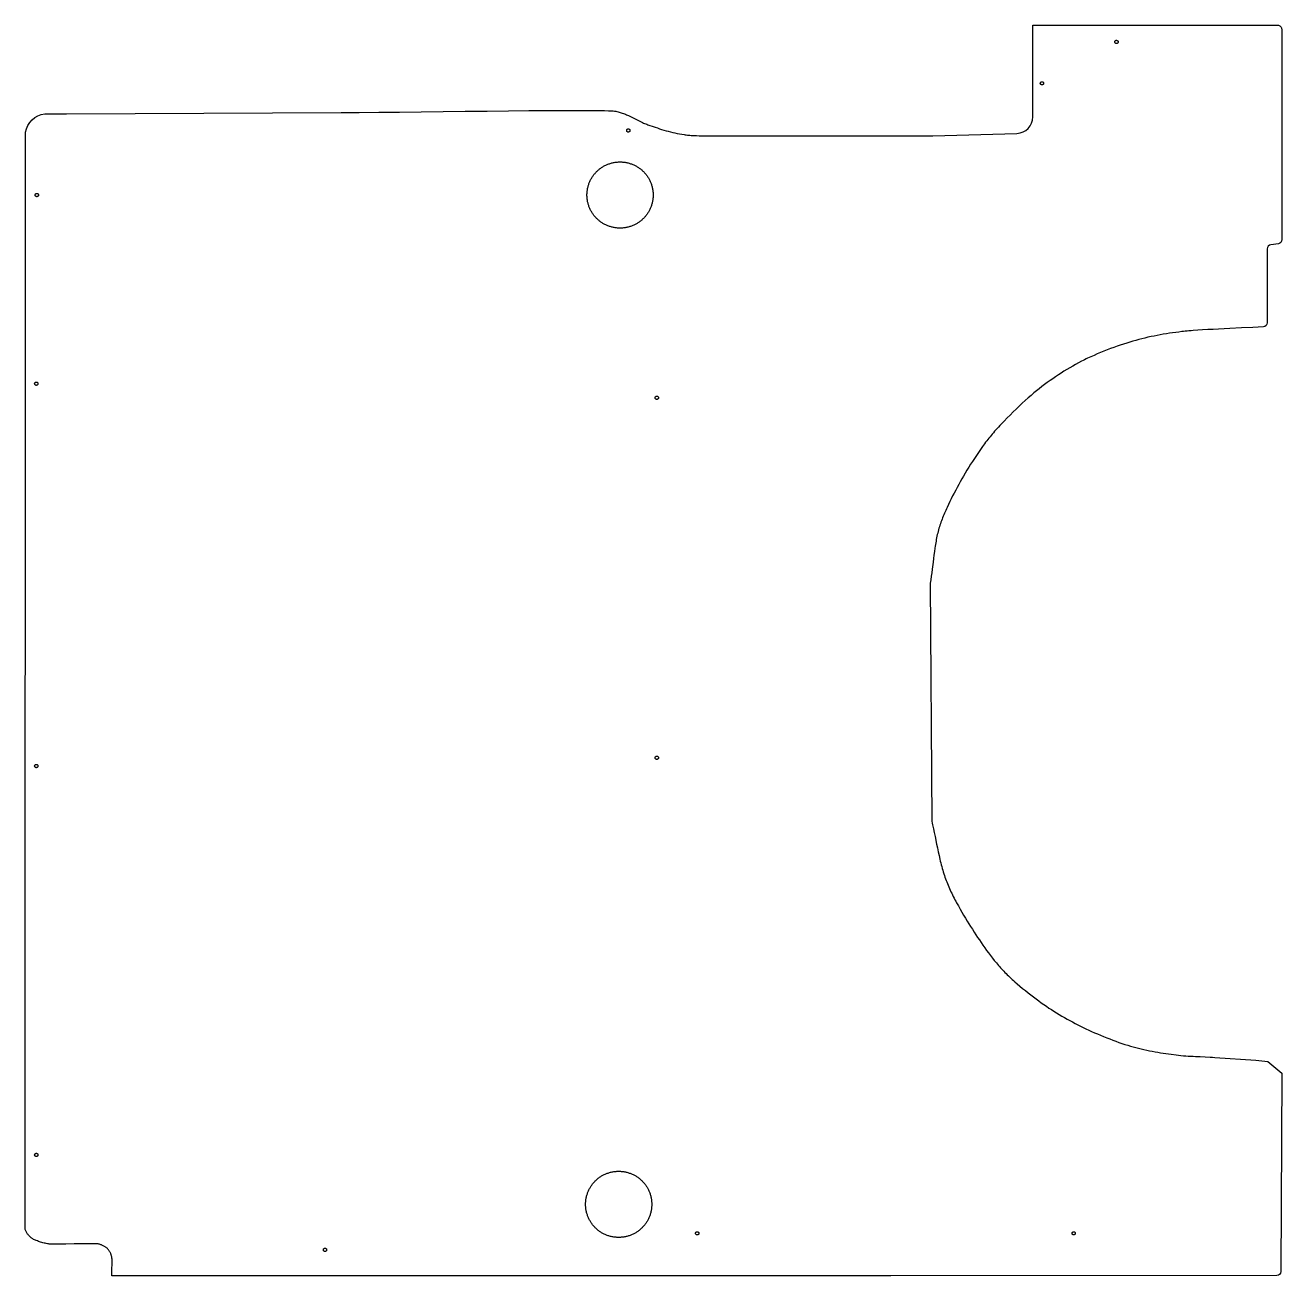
# Model space of a CAD drawing. Extents: x 436 to 6820, y 295 to 5562.
# Drawn here: x 679 to 2198, y 1960 to 3471 of the extents above; entities that cross this region are included whole.
import ezdxf

# ---------------------------------------------------------------- set-up
doc = ezdxf.new("R2010")
doc.units = 0
doc.layers.add('Default_Layer', color=1, linetype='CONTINUOUS')

msp = doc.modelspace()

# ---------------------------------------------------------------- linework, layer by layer
at = {"layer": 'Default_Layer'}
msp.add_lwpolyline([(679.5, 3305.8), (679.5, 3341.5, -0.342013), (702.7, 3364), (703.8, 3363.9), (705, 3363.9), (707.8, 3363.8), (711, 3363.8), (714.5, 3363.8), (721.8, 3363.9), (725.4, 3363.9), (728.8, 3363.9), (1060.9, 3365.4), (1071.5, 3365.5), (1082.7, 3365.6), (1106.4, 3365.8), (1131.4, 3366), (1157.5, 3366.3), (1210.9, 3366.9), (1237.4, 3367.2), (1263.1, 3367.5), (1287.8, 3367.7), (1310.9, 3367.9), (1321.7, 3367.9), (1332, 3368), (1341.7, 3368), (1350.7, 3368), (1359, 3368), (1366.6, 3367.9), (1373.3, 3367.8), (1379.2, 3367.7), (1384.1, 3367.6), (1386.3, 3367.5), (1388.1, 3367.4), (1389.7, 3367.3), (1391.1, 3367.2), (1392.2, 3367.1), (1393, 3367), (1394.3, 3366.7), (1395.6, 3366.4), (1396.9, 3366), (1398.2, 3365.6), (1399.4, 3365.2), (1400.7, 3364.8), (1402, 3364.3), (1403.2, 3363.8), (1404.5, 3363.3), (1405.7, 3362.8), (1406.9, 3362.2), (1408.2, 3361.7), (1410.6, 3360.5), (1413, 3359.3), (1417.9, 3356.9), (1420.3, 3355.6), (1422.8, 3354.4), (1425.2, 3353.3), (1426.5, 3352.7), (1427.7, 3352.2), (1429, 3351.7), (1430.2, 3351.2), (1431.5, 3350.7), (1432.7, 3350.2), (1437.9, 3348.5), (1440.5, 3347.6), (1443.1, 3346.8), (1445.7, 3345.9), (1448.3, 3345.1), (1451, 3344.3), (1453.7, 3343.5), (1456.3, 3342.8), (1459, 3342.1), (1461.7, 3341.4), (1464.4, 3340.7), (1467.1, 3340.2), (1469.8, 3339.6), (1472.6, 3339.1), (1475.3, 3338.7), (1476.7, 3338.5), (1478.1, 3338.3), (1479.5, 3338.2), (1481, 3338), (1482.5, 3337.9), (1484, 3337.8), (1487.1, 3337.6), (1490.3, 3337.5), (1493.6, 3337.4), (1496.9, 3337.4), (1500.3, 3337.3), (1503.7, 3337.3), (1507.1, 3337.3), (1514, 3337.4), (1520.8, 3337.4), (1524.2, 3337.4), (1527.5, 3337.4), (1532.2, 3337.3), (1539.7, 3337.3), (1562, 3337.3), (1591.9, 3337.3), (1627.3, 3337.3), (1704.8, 3337.3), (1776.2, 3337.4), (1877.6, 3340.2, 0.405971), (1897, 3360.2), (1897, 3471), (2192.8, 3471, -0.414214), (2197.8, 3466), (2197.8, 3388.2), (2197.8, 3388.2), (2197.8, 3388.2), (2197.9, 3388.2), (2197.9, 3388.2), (2197.9, 3388.2), (2198, 3388.2), (2198, 3211.8, -0.373614), (2193.7, 3206.8), (2184.6, 3205.6, 0.373614), (2180.3, 3200.6), (2180.3, 3111.4, -0.397269), (2175.6, 3106.4), (2169.3, 3106), (2162.7, 3105.7), (2149.1, 3105.1), (2135.2, 3104.4), (2121.5, 3103.8), (2114.8, 3103.4), (2108.3, 3103.1), (2102.1, 3102.7), (2096.3, 3102.4), (2090.7, 3102), (2088.2, 3101.8), (2085.7, 3101.6), (2083.3, 3101.3), (2081.1, 3101.1), (2079, 3100.9), (2077.1, 3100.7), (2073.3, 3100.2), (2069.6, 3099.7), (2065.8, 3099.1), (2062.1, 3098.6), (2058.4, 3098), (2054.6, 3097.4), (2050.9, 3096.7), (2047.2, 3096), (2043.5, 3095.3), (2039.8, 3094.6), (2036.1, 3093.8), (2032.4, 3092.9), (2028.8, 3092), (2025.1, 3091.1), (2021.5, 3090.1), (2017.8, 3089.1), (2014.2, 3088), (2010.4, 3086.8), (2006.6, 3085.6), (2002.7, 3084.3), (1998.8, 3083), (1994.8, 3081.6), (1990.8, 3080.1), (1986.8, 3078.6), (1982.8, 3077), (1978.8, 3075.4), (1974.8, 3073.7), (1970.9, 3072), (1967, 3070.2), (1965.1, 3069.4), (1963.2, 3068.5), (1961.3, 3067.6), (1959.5, 3066.6), (1957.6, 3065.7), (1955.8, 3064.8), (1952.2, 3062.9), (1948.6, 3061), (1945.1, 3059), (1941.6, 3056.9), (1938.1, 3054.8), (1934.6, 3052.7), (1931.2, 3050.5), (1927.8, 3048.3), (1924.4, 3046.1), (1921, 3043.8), (1917.7, 3041.4), (1914.4, 3039), (1911.1, 3036.6), (1907.9, 3034.2), (1904.7, 3031.7), (1901.5, 3029.1), (1899.9, 3027.8), (1898.2, 3026.5), (1896.6, 3025.1), (1894.9, 3023.6), (1891.4, 3020.6), (1887.8, 3017.4), (1884.2, 3014.1), (1880.5, 3010.7), (1876.8, 3007.1), (1873.1, 3003.6), (1869.4, 2999.9), (1865.8, 2996.3), (1862.2, 2992.6), (1858.8, 2989), (1857.1, 2987.2), (1855.5, 2985.4), (1853.9, 2983.7), (1852.3, 2981.9), (1850.8, 2980.2), (1849.3, 2978.5), (1847.9, 2976.9), (1846.5, 2975.2), (1845.2, 2973.6), (1843.9, 2971.9), (1842.6, 2970.3), (1841.3, 2968.6), (1839.9, 2966.9), (1838.7, 2965.2), (1837.4, 2963.5), (1836.1, 2961.7), (1833.6, 2958.2), (1831.1, 2954.7), (1828.7, 2951.1), (1826.3, 2947.5), (1824, 2943.9), (1821.7, 2940.3), (1819.5, 2936.7), (1817.3, 2933.1), (1815.2, 2929.6), (1813.1, 2926.1), (1811.2, 2922.6), (1809.2, 2919.2), (1807.4, 2915.8), (1805.5, 2912.4), (1803.7, 2909), (1801.8, 2905.6), (1800, 2902.2), (1798.3, 2898.7), (1796.5, 2895.2), (1794.9, 2891.7), (1793.2, 2888.2), (1792.4, 2886.5), (1791.6, 2884.7), (1790.9, 2882.9), (1790.1, 2881.1), (1789.4, 2879.3), (1788.7, 2877.5), (1787.9, 2875.7), (1787.3, 2873.9), (1786.6, 2872.1), (1785.9, 2870.3), (1785.3, 2868.5), (1784.7, 2866.6), (1784.1, 2864.8), (1783.5, 2863), (1783, 2861.1), (1782.5, 2859.2), (1782, 2857.3), (1781.5, 2855.3), (1781.1, 2853.4), (1780.6, 2851.4), (1780.2, 2849.4), (1779.9, 2847.4), (1779.5, 2845.3), (1779.1, 2843.3), (1778.8, 2841.2), (1778.5, 2839.1), (1777.9, 2834.9), (1777.3, 2830.7), (1776.8, 2826.4), (1776.3, 2822.1), (1775.2, 2813.5), (1774.7, 2809.2), (1774.1, 2805), (1773.6, 2800.7), (1773.2, 2798.6), (1772.9, 2796.6), (1774.7, 2509), (1775.2, 2506.7), (1775.7, 2504.5), (1776.8, 2499.9), (1777.8, 2495.3), (1778.7, 2490.7), (1780.6, 2481.4), (1781.6, 2476.8), (1782.6, 2472.2), (1783.6, 2467.6), (1784.6, 2463), (1785.1, 2460.8), (1785.7, 2458.6), (1786.2, 2456.3), (1786.8, 2454.2), (1787.4, 2452), (1788, 2449.8), (1788.7, 2447.7), (1789.3, 2445.6), (1790, 2443.5), (1790.7, 2441.5), (1791.4, 2439.5), (1792.1, 2437.5), (1792.9, 2435.6), (1793.7, 2433.6), (1794.5, 2431.6), (1795.3, 2429.7), (1796.2, 2427.7), (1797.1, 2425.8), (1798, 2423.8), (1798.9, 2421.9), (1799.9, 2420), (1800.8, 2418), (1801.8, 2416.1), (1802.8, 2414.2), (1803.8, 2412.3), (1804.8, 2410.4), (1806.9, 2406.6), (1809, 2402.8), (1811.1, 2399.2), (1813.3, 2395.5), (1815.4, 2392), (1817.6, 2388.4), (1819.7, 2385), (1821.8, 2381.6), (1823.9, 2378.4), (1826, 2375.1), (1828.1, 2371.9), (1830.2, 2368.7), (1832.3, 2365.5), (1834.4, 2362.3), (1836.6, 2359.1), (1838.8, 2356), (1841.1, 2352.9), (1843.4, 2349.8), (1845.7, 2346.7), (1848, 2343.7), (1850.4, 2340.7), (1851.7, 2339.2), (1852.9, 2337.7), (1854.1, 2336.3), (1855.4, 2334.8), (1856.7, 2333.4), (1857.9, 2332), (1859.2, 2330.5), (1860.6, 2329.1), (1861.9, 2327.7), (1863.2, 2326.3), (1864.6, 2324.9), (1866.1, 2323.5), (1867.5, 2322.1), (1869, 2320.7), (1870.5, 2319.3), (1872, 2317.9), (1873.5, 2316.5), (1875.1, 2315.1), (1878.2, 2312.4), (1881.4, 2309.6), (1884.6, 2306.9), (1887.9, 2304.3), (1891.2, 2301.7), (1894.4, 2299.1), (1897.7, 2296.6), (1900.9, 2294.2), (1904.1, 2291.9), (1907.2, 2289.6), (1910.2, 2287.5), (1913.3, 2285.4), (1916.3, 2283.3), (1919.4, 2281.3), (1922.5, 2279.3), (1925.6, 2277.4), (1928.7, 2275.5), (1931.9, 2273.6), (1935.1, 2271.8), (1938.3, 2269.9), (1941.5, 2268.2), (1944.7, 2266.4), (1948, 2264.7), (1951.2, 2263), (1954.5, 2261.3), (1957.8, 2259.7), (1961.1, 2258.1), (1964.5, 2256.6), (1968, 2255), (1971.5, 2253.4), (1975.1, 2251.9), (1978.8, 2250.3), (1982.5, 2248.8), (1986.2, 2247.3), (1989.9, 2245.9), (1993.7, 2244.5), (1997.4, 2243.1), (2001, 2241.8), (2004.6, 2240.6), (2008.2, 2239.4), (2011.6, 2238.3), (2015, 2237.3), (2018.2, 2236.4), (2021.4, 2235.5), (2024.7, 2234.7), (2028, 2233.9), (2031.3, 2233.1), (2034.6, 2232.4), (2038, 2231.7), (2041.3, 2231.1), (2044.7, 2230.5), (2048, 2229.9), (2051.3, 2229.3), (2054.6, 2228.8), (2057.8, 2228.3), (2061, 2227.9), (2064.1, 2227.5), (2070.1, 2226.7), (2073, 2226.3), (2076, 2226), (2078.9, 2225.7), (2081.8, 2225.5), (2084.7, 2225.3), (2087.6, 2225.1), (2090.6, 2224.9), (2093.5, 2224.8), (2099.4, 2224.5), (2105.2, 2224.2), (2111.1, 2223.9), (2114, 2223.7), (2116.9, 2223.6), (2166.6, 2220.4), (2181.1, 2218.8), (2198, 2204.7), (2196.6, 1964.8, -0.414055), (2191.9, 1959.9), (1725.3, 1959.6), (1254.5, 1959.6), (783.6, 1959.6), (783.6, 1961.1), (783.7, 1962.7), (783.8, 1965.9), (783.9, 1969.3), (784, 1972.6), (784, 1975.8), (784, 1977.2), (784, 1978.6), (784, 1979.8), (783.9, 1980.9), (783.8, 1981.8), (783.7, 1982.3), (783.6, 1982.6), (783.5, 1983.3), (783.3, 1984), (783.1, 1984.7), (782.8, 1985.3), (782.6, 1986), (782.3, 1986.7), (782, 1987.3), (781.7, 1988), (781.4, 1988.6), (781, 1989.2), (780.6, 1989.8), (780.2, 1990.4), (779.8, 1991), (779.4, 1991.5), (778.9, 1992), (778.4, 1992.5), (777.9, 1993), (777.4, 1993.5), (776.8, 1994), (776.1, 1994.4), (775.5, 1994.8), (774.8, 1995.2), (774.1, 1995.6), (773.4, 1996), (772.6, 1996.3), (771.8, 1996.7), (771.1, 1997), (770.3, 1997.3), (769.5, 1997.5), (768.8, 1997.8), (768, 1998), (767.2, 1998.2), (766.7, 1998.3), (765.9, 1998.3), (764.9, 1998.4), (763.7, 1998.4), (760.7, 1998.5), (757.1, 1998.5), (752.8, 1998.4), (748.2, 1998.3), (738.2, 1998.2), (728.1, 1998), (723.3, 1997.9), (718.8, 1997.9), (714.9, 1997.9), (713.1, 1997.9), (711.5, 1997.9), (710.1, 1998), (708.9, 1998), (707.9, 1998.1), (707.2, 1998.2), (705.9, 1998.4), (704.5, 1998.7), (703.2, 1999), (701.8, 1999.3), (700.4, 1999.7), (699, 2000), (697.6, 2000.4), (696.3, 2000.9), (694.9, 2001.3), (693.7, 2001.8), (692.4, 2002.2), (691.3, 2002.7), (690.2, 2003.2), (689.2, 2003.7), (688.3, 2004.2), (687.6, 2004.7), (686.9, 2005.2), (686.2, 2005.7), (685.5, 2006.3), (684.8, 2006.9), (684.2, 2007.5), (683.6, 2008.1), (683, 2008.7), (682.5, 2009.4), (681.9, 2010.1), (681.4, 2010.8), (681, 2011.6), (680.5, 2012.3), (680.1, 2013.1), (679.7, 2013.9), (679.4, 2014.7), (679.1, 2015.5), (679, 2015.6), (679, 2015.9), (679, 2016.6), (678.9, 2017.8), (678.9, 2019.4), (678.9, 2023.6), (678.9, 2029.3), (679, 2044.6), (679, 2054.1), (679, 2064.7), (679.5, 3305.8)], format="xyb", close=True, dxfattribs=at)
for points in [[(1998, 3452.7), (1998.2, 3452.7), (1998.4, 3452.7), (1998.6, 3452.6), (1998.8, 3452.6), (1999, 3452.5), (1999.1, 3452.4), (1999.3, 3452.3), (1999.4, 3452.1), (1999.6, 3452), (1999.7, 3451.8), (1999.8, 3451.7), (1999.9, 3451.5), (1999.9, 3451.3), (2000, 3451.1), (2000, 3450.9), (2000, 3450.7), (2000, 3450.5), (2000, 3450.3), (1999.9, 3450.1), (1999.9, 3449.9), (1999.8, 3449.8), (1999.7, 3449.6), (1999.6, 3449.4), (1999.4, 3449.3), (1999.3, 3449.2), (1999.1, 3449.1), (1999, 3449), (1998.8, 3448.9), (1998.6, 3448.8), (1998.4, 3448.8), (1998.2, 3448.7), (1998, 3448.7), (1997.8, 3448.7), (1997.6, 3448.8), (1997.4, 3448.8), (1997.2, 3448.9), (1997.1, 3449), (1996.9, 3449.1), (1996.7, 3449.2), (1996.6, 3449.3), (1996.5, 3449.4), (1996.4, 3449.6), (1996.3, 3449.8), (1996.2, 3449.9), (1996.1, 3450.1), (1996.1, 3450.3), (1996, 3450.5), (1996, 3450.7), (1996, 3450.9), (1996.1, 3451.1), (1996.1, 3451.3), (1996.2, 3451.5), (1996.3, 3451.7), (1996.4, 3451.8), (1996.5, 3452), (1996.6, 3452.1), (1996.7, 3452.3), (1996.9, 3452.4), (1997.1, 3452.5), (1997.2, 3452.6), (1997.4, 3452.6), (1997.6, 3452.7), (1997.8, 3452.7), (1998, 3452.7)], [(1908, 3402.7), (1908.2, 3402.7), (1908.4, 3402.7), (1908.6, 3402.6), (1908.8, 3402.6), (1909, 3402.5), (1909.1, 3402.4), (1909.3, 3402.3), (1909.4, 3402.1), (1909.6, 3402), (1909.7, 3401.8), (1909.8, 3401.7), (1909.9, 3401.5), (1909.9, 3401.3), (1910, 3401.1), (1910, 3400.9), (1910, 3400.7), (1910, 3400.5), (1910, 3400.3), (1909.9, 3400.1), (1909.9, 3399.9), (1909.8, 3399.8), (1909.7, 3399.6), (1909.6, 3399.4), (1909.4, 3399.3), (1909.3, 3399.2), (1909.1, 3399.1), (1909, 3399), (1908.8, 3398.9), (1908.6, 3398.8), (1908.4, 3398.8), (1908.2, 3398.7), (1908, 3398.7), (1907.8, 3398.7), (1907.6, 3398.8), (1907.4, 3398.8), (1907.2, 3398.9), (1907.1, 3399), (1906.9, 3399.1), (1906.7, 3399.2), (1906.6, 3399.3), (1906.5, 3399.4), (1906.4, 3399.6), (1906.3, 3399.8), (1906.2, 3399.9), (1906.1, 3400.1), (1906.1, 3400.3), (1906, 3400.5), (1906, 3400.7), (1906, 3400.9), (1906.1, 3401.1), (1906.1, 3401.3), (1906.2, 3401.5), (1906.3, 3401.7), (1906.4, 3401.8), (1906.5, 3402), (1906.6, 3402.1), (1906.7, 3402.3), (1906.9, 3402.4), (1907.1, 3402.5), (1907.2, 3402.6), (1907.4, 3402.6), (1907.6, 3402.7), (1907.8, 3402.7), (1908, 3402.7)], [(1408, 3345.7), (1408.2, 3345.7), (1408.4, 3345.7), (1408.6, 3345.6), (1408.8, 3345.6), (1409, 3345.5), (1409.1, 3345.4), (1409.3, 3345.3), (1409.4, 3345.1), (1409.6, 3345), (1409.7, 3344.8), (1409.8, 3344.7), (1409.9, 3344.5), (1409.9, 3344.3), (1410, 3344.1), (1410, 3343.9), (1410, 3343.7), (1410, 3343.5), (1410, 3343.3), (1409.9, 3343.1), (1409.9, 3342.9), (1409.8, 3342.8), (1409.7, 3342.6), (1409.6, 3342.4), (1409.4, 3342.3), (1409.3, 3342.2), (1409.1, 3342.1), (1409, 3342), (1408.8, 3341.9), (1408.6, 3341.8), (1408.4, 3341.8), (1408.2, 3341.7), (1408, 3341.7), (1407.8, 3341.7), (1407.6, 3341.8), (1407.4, 3341.8), (1407.2, 3341.9), (1407.1, 3342), (1406.9, 3342.1), (1406.7, 3342.2), (1406.6, 3342.3), (1406.5, 3342.4), (1406.4, 3342.6), (1406.3, 3342.8), (1406.2, 3342.9), (1406.1, 3343.1), (1406.1, 3343.3), (1406, 3343.5), (1406, 3343.7), (1406, 3343.9), (1406.1, 3344.1), (1406.1, 3344.3), (1406.2, 3344.5), (1406.3, 3344.7), (1406.4, 3344.8), (1406.5, 3345), (1406.6, 3345.1), (1406.7, 3345.3), (1406.9, 3345.4), (1407.1, 3345.5), (1407.2, 3345.6), (1407.4, 3345.6), (1407.6, 3345.7), (1407.8, 3345.7), (1408, 3345.7)], [(1398, 3305.7), (1399.1, 3305.7), (1400.1, 3305.7), (1401.1, 3305.6), (1402.1, 3305.5), (1403.1, 3305.4), (1404.1, 3305.3), (1405.1, 3305.1), (1406.1, 3304.9), (1407.1, 3304.7), (1408, 3304.5), (1409, 3304.2), (1409.9, 3303.9), (1410.8, 3303.6), (1411.8, 3303.3), (1412.7, 3302.9), (1413.6, 3302.6), (1414.5, 3302.2), (1415.4, 3301.8), (1416.2, 3301.3), (1417.1, 3300.9), (1417.9, 3300.4), (1418.8, 3299.9), (1419.6, 3299.4), (1420.4, 3298.9), (1421.2, 3298.3), (1422, 3297.8), (1422.7, 3297.2), (1423.5, 3296.6), (1424.2, 3296), (1424.9, 3295.3), (1425.6, 3294.7), (1426.3, 3294), (1427, 3293.3), (1427.6, 3292.6), (1428.3, 3291.9), (1428.9, 3291.2), (1429.5, 3290.4), (1430.1, 3289.6), (1430.6, 3288.9), (1431.2, 3288.1), (1431.7, 3287.3), (1432.2, 3286.5), (1432.7, 3285.6), (1433.2, 3284.8), (1433.6, 3283.9), (1434.1, 3283.1), (1434.5, 3282.2), (1434.9, 3281.3), (1435.2, 3280.4), (1435.6, 3279.5), (1435.9, 3278.5), (1436.2, 3277.6), (1436.5, 3276.7), (1436.8, 3275.7), (1437, 3274.7), (1437.2, 3273.8), (1437.4, 3272.8), (1437.6, 3271.8), (1437.7, 3270.8), (1437.8, 3269.8), (1437.9, 3268.8), (1438, 3267.8), (1438, 3266.7), (1438, 3265.7), (1438, 3264.7), (1438, 3263.7), (1437.9, 3262.6), (1437.8, 3261.6), (1437.7, 3260.6), (1437.6, 3259.6), (1437.4, 3258.6), (1437.2, 3257.7), (1437, 3256.7), (1436.8, 3255.7), (1436.5, 3254.8), (1436.2, 3253.8), (1435.9, 3252.9), (1435.6, 3252), (1435.2, 3251), (1434.9, 3250.1), (1434.5, 3249.3), (1434.1, 3248.4), (1433.6, 3247.5), (1433.2, 3246.6), (1432.7, 3245.8), (1432.2, 3245), (1431.7, 3244.2), (1431.2, 3243.4), (1430.6, 3242.6), (1430.1, 3241.8), (1429.5, 3241), (1428.9, 3240.3), (1428.3, 3239.5), (1427.6, 3238.8), (1427, 3238.1), (1426.3, 3237.4), (1425.6, 3236.8), (1424.9, 3236.1), (1424.2, 3235.5), (1423.5, 3234.8), (1422.7, 3234.2), (1422, 3233.7), (1421.2, 3233.1), (1420.4, 3232.5), (1419.6, 3232), (1418.8, 3231.5), (1417.9, 3231), (1417.1, 3230.5), (1416.2, 3230.1), (1415.4, 3229.7), (1414.5, 3229.2), (1413.6, 3228.9), (1412.7, 3228.5), (1411.8, 3228.1), (1410.8, 3227.8), (1409.9, 3227.5), (1409, 3227.2), (1408, 3227), (1407.1, 3226.7), (1406.1, 3226.5), (1405.1, 3226.3), (1404.1, 3226.2), (1403.1, 3226), (1402.1, 3225.9), (1401.1, 3225.8), (1400.1, 3225.8), (1399.1, 3225.7), (1398, 3225.7), (1397, 3225.7), (1396, 3225.8), (1394.9, 3225.8), (1393.9, 3225.9), (1392.9, 3226), (1391.9, 3226.2), (1390.9, 3226.3), (1390, 3226.5), (1389, 3226.7), (1388, 3227), (1387.1, 3227.2), (1386.1, 3227.5), (1385.2, 3227.8), (1384.3, 3228.1), (1383.4, 3228.5), (1382.4, 3228.9), (1381.6, 3229.2), (1380.7, 3229.7), (1379.8, 3230.1), (1379, 3230.5), (1378.1, 3231), (1377.3, 3231.5), (1376.5, 3232), (1375.7, 3232.5), (1374.9, 3233.1), (1374.1, 3233.7), (1373.3, 3234.2), (1372.6, 3234.8), (1371.8, 3235.5), (1371.1, 3236.1), (1370.4, 3236.8), (1369.7, 3237.4), (1369.1, 3238.1), (1368.4, 3238.8), (1367.8, 3239.5), (1367.2, 3240.3), (1366.5, 3241), (1366, 3241.8), (1365.4, 3242.6), (1364.8, 3243.4), (1364.3, 3244.2), (1363.8, 3245), (1363.3, 3245.8), (1362.8, 3246.6), (1362.4, 3247.5), (1362, 3248.4), (1361.6, 3249.3), (1361.2, 3250.1), (1360.8, 3251), (1360.4, 3252), (1360.1, 3252.9), (1359.8, 3253.8), (1359.5, 3254.8), (1359.3, 3255.7), (1359, 3256.7), (1358.8, 3257.7), (1358.6, 3258.6), (1358.5, 3259.6), (1358.3, 3260.6), (1358.2, 3261.6), (1358.1, 3262.6), (1358.1, 3263.7), (1358, 3264.7), (1358, 3265.7), (1358, 3266.7), (1358.1, 3267.8), (1358.1, 3268.8), (1358.2, 3269.8), (1358.3, 3270.8), (1358.5, 3271.8), (1358.6, 3272.8), (1358.8, 3273.8), (1359, 3274.7), (1359.3, 3275.7), (1359.5, 3276.7), (1359.8, 3277.6), (1360.1, 3278.5), (1360.4, 3279.5), (1360.8, 3280.4), (1361.2, 3281.3), (1361.6, 3282.2), (1362, 3283.1), (1362.4, 3283.9), (1362.8, 3284.8), (1363.3, 3285.6), (1363.8, 3286.5), (1364.3, 3287.3), (1364.8, 3288.1), (1365.4, 3288.9), (1366, 3289.6), (1366.5, 3290.4), (1367.2, 3291.2), (1367.8, 3291.9), (1368.4, 3292.6), (1369.1, 3293.3), (1369.7, 3294), (1370.4, 3294.7), (1371.1, 3295.3), (1371.8, 3296), (1372.6, 3296.6), (1373.3, 3297.2), (1374.1, 3297.8), (1374.9, 3298.3), (1375.7, 3298.9), (1376.5, 3299.4), (1377.3, 3299.9), (1378.1, 3300.4), (1379, 3300.9), (1379.8, 3301.3), (1380.7, 3301.8), (1381.6, 3302.2), (1382.4, 3302.6), (1383.4, 3302.9), (1384.3, 3303.3), (1385.2, 3303.6), (1386.1, 3303.9), (1387.1, 3304.2), (1388, 3304.5), (1389, 3304.7), (1390, 3304.9), (1390.9, 3305.1), (1391.9, 3305.3), (1392.9, 3305.4), (1393.9, 3305.5), (1394.9, 3305.6), (1396, 3305.7), (1397, 3305.7), (1398, 3305.7)], [(693, 3267.7), (693.2, 3267.7), (693.4, 3267.7), (693.6, 3267.6), (693.8, 3267.6), (694, 3267.5), (694.1, 3267.4), (694.3, 3267.3), (694.4, 3267.1), (694.6, 3267), (694.7, 3266.8), (694.8, 3266.7), (694.9, 3266.5), (694.9, 3266.3), (695, 3266.1), (695, 3265.9), (695, 3265.7), (695, 3265.5), (695, 3265.3), (694.9, 3265.1), (694.9, 3264.9), (694.8, 3264.8), (694.7, 3264.6), (694.6, 3264.4), (694.4, 3264.3), (694.3, 3264.2), (694.1, 3264.1), (694, 3264), (693.8, 3263.9), (693.6, 3263.8), (693.4, 3263.8), (693.2, 3263.7), (693, 3263.7), (692.8, 3263.7), (692.6, 3263.8), (692.4, 3263.8), (692.2, 3263.9), (692.1, 3264), (691.9, 3264.1), (691.7, 3264.2), (691.6, 3264.3), (691.5, 3264.4), (691.4, 3264.6), (691.3, 3264.8), (691.2, 3264.9), (691.1, 3265.1), (691.1, 3265.3), (691, 3265.5), (691, 3265.7), (691, 3265.9), (691.1, 3266.1), (691.1, 3266.3), (691.2, 3266.5), (691.3, 3266.7), (691.4, 3266.8), (691.5, 3267), (691.6, 3267.1), (691.7, 3267.3), (691.9, 3267.4), (692.1, 3267.5), (692.2, 3267.6), (692.4, 3267.6), (692.6, 3267.7), (692.8, 3267.7), (693, 3267.7)], [(692.4, 3039.7), (692.6, 3039.7), (692.8, 3039.7), (693, 3039.6), (693.2, 3039.6), (693.4, 3039.5), (693.6, 3039.4), (693.7, 3039.3), (693.8, 3039.1), (694, 3039), (694.1, 3038.8), (694.2, 3038.7), (694.3, 3038.5), (694.3, 3038.3), (694.4, 3038.1), (694.4, 3037.9), (694.4, 3037.7), (694.4, 3037.5), (694.4, 3037.3), (694.3, 3037.1), (694.3, 3036.9), (694.2, 3036.8), (694.1, 3036.6), (694, 3036.4), (693.8, 3036.3), (693.7, 3036.2), (693.6, 3036.1), (693.4, 3036), (693.2, 3035.9), (693, 3035.8), (692.8, 3035.8), (692.6, 3035.7), (692.4, 3035.7), (692.2, 3035.7), (692, 3035.8), (691.8, 3035.8), (691.7, 3035.9), (691.5, 3036), (691.3, 3036.1), (691.2, 3036.2), (691, 3036.3), (690.9, 3036.4), (690.8, 3036.6), (690.7, 3036.8), (690.6, 3036.9), (690.5, 3037.1), (690.5, 3037.3), (690.4, 3037.5), (690.4, 3037.7), (690.4, 3037.9), (690.5, 3038.1), (690.5, 3038.3), (690.6, 3038.5), (690.7, 3038.7), (690.8, 3038.8), (690.9, 3039), (691, 3039.1), (691.2, 3039.3), (691.3, 3039.4), (691.5, 3039.5), (691.7, 3039.6), (691.8, 3039.6), (692, 3039.7), (692.2, 3039.7), (692.4, 3039.7)], [(1442.4, 3022.7), (1442.6, 3022.7), (1442.8, 3022.7), (1443, 3022.6), (1443.2, 3022.6), (1443.4, 3022.5), (1443.6, 3022.4), (1443.7, 3022.3), (1443.8, 3022.1), (1444, 3022), (1444.1, 3021.8), (1444.2, 3021.7), (1444.3, 3021.5), (1444.3, 3021.3), (1444.4, 3021.1), (1444.4, 3020.9), (1444.4, 3020.7), (1444.4, 3020.5), (1444.4, 3020.3), (1444.3, 3020.1), (1444.3, 3019.9), (1444.2, 3019.8), (1444.1, 3019.6), (1444, 3019.4), (1443.8, 3019.3), (1443.7, 3019.2), (1443.6, 3019.1), (1443.4, 3019), (1443.2, 3018.9), (1443, 3018.8), (1442.8, 3018.8), (1442.6, 3018.7), (1442.4, 3018.7), (1442.2, 3018.7), (1442, 3018.8), (1441.8, 3018.8), (1441.7, 3018.9), (1441.5, 3019), (1441.3, 3019.1), (1441.2, 3019.2), (1441, 3019.3), (1440.9, 3019.4), (1440.8, 3019.6), (1440.7, 3019.8), (1440.6, 3019.9), (1440.5, 3020.1), (1440.5, 3020.3), (1440.4, 3020.5), (1440.4, 3020.7), (1440.4, 3020.9), (1440.5, 3021.1), (1440.5, 3021.3), (1440.6, 3021.5), (1440.7, 3021.7), (1440.8, 3021.8), (1440.9, 3022), (1441, 3022.1), (1441.2, 3022.3), (1441.3, 3022.4), (1441.5, 3022.5), (1441.7, 3022.6), (1441.8, 3022.6), (1442, 3022.7), (1442.2, 3022.7), (1442.4, 3022.7)], [(1442.4, 2587.7), (1442.6, 2587.7), (1442.8, 2587.7), (1443, 2587.6), (1443.2, 2587.6), (1443.4, 2587.5), (1443.6, 2587.4), (1443.7, 2587.3), (1443.8, 2587.1), (1444, 2587), (1444.1, 2586.8), (1444.2, 2586.7), (1444.3, 2586.5), (1444.3, 2586.3), (1444.4, 2586.1), (1444.4, 2585.9), (1444.4, 2585.7), (1444.4, 2585.5), (1444.4, 2585.3), (1444.3, 2585.1), (1444.3, 2584.9), (1444.2, 2584.8), (1444.1, 2584.6), (1444, 2584.4), (1443.8, 2584.3), (1443.7, 2584.2), (1443.6, 2584.1), (1443.4, 2584), (1443.2, 2583.9), (1443, 2583.8), (1442.8, 2583.8), (1442.6, 2583.7), (1442.4, 2583.7), (1442.2, 2583.7), (1442, 2583.8), (1441.8, 2583.8), (1441.7, 2583.9), (1441.5, 2584), (1441.3, 2584.1), (1441.2, 2584.2), (1441, 2584.3), (1440.9, 2584.4), (1440.8, 2584.6), (1440.7, 2584.8), (1440.6, 2584.9), (1440.5, 2585.1), (1440.5, 2585.3), (1440.4, 2585.5), (1440.4, 2585.7), (1440.4, 2585.9), (1440.5, 2586.1), (1440.5, 2586.3), (1440.6, 2586.5), (1440.7, 2586.7), (1440.8, 2586.8), (1440.9, 2587), (1441, 2587.1), (1441.2, 2587.3), (1441.3, 2587.4), (1441.5, 2587.5), (1441.7, 2587.6), (1441.8, 2587.6), (1442, 2587.7), (1442.2, 2587.7), (1442.4, 2587.7)], [(692.4, 2577.7), (692.6, 2577.7), (692.8, 2577.7), (693, 2577.6), (693.2, 2577.6), (693.4, 2577.5), (693.6, 2577.4), (693.7, 2577.3), (693.8, 2577.1), (694, 2577), (694.1, 2576.8), (694.2, 2576.7), (694.3, 2576.5), (694.3, 2576.3), (694.4, 2576.1), (694.4, 2575.9), (694.4, 2575.7), (694.4, 2575.5), (694.4, 2575.3), (694.3, 2575.1), (694.3, 2574.9), (694.2, 2574.8), (694.1, 2574.6), (694, 2574.4), (693.8, 2574.3), (693.7, 2574.2), (693.6, 2574.1), (693.4, 2574), (693.2, 2573.9), (693, 2573.8), (692.8, 2573.8), (692.6, 2573.7), (692.4, 2573.7), (692.2, 2573.7), (692, 2573.8), (691.8, 2573.8), (691.7, 2573.9), (691.5, 2574), (691.3, 2574.1), (691.2, 2574.2), (691, 2574.3), (690.9, 2574.4), (690.8, 2574.6), (690.7, 2574.8), (690.6, 2574.9), (690.5, 2575.1), (690.5, 2575.3), (690.4, 2575.5), (690.4, 2575.7), (690.4, 2575.9), (690.5, 2576.1), (690.5, 2576.3), (690.6, 2576.5), (690.7, 2576.7), (690.8, 2576.8), (690.9, 2577), (691, 2577.1), (691.2, 2577.3), (691.3, 2577.4), (691.5, 2577.5), (691.7, 2577.6), (691.8, 2577.6), (692, 2577.7), (692.2, 2577.7), (692.4, 2577.7)], [(692.4, 2107.7), (692.6, 2107.7), (692.8, 2107.7), (693, 2107.6), (693.2, 2107.6), (693.4, 2107.5), (693.6, 2107.4), (693.7, 2107.3), (693.8, 2107.1), (694, 2107), (694.1, 2106.8), (694.2, 2106.7), (694.3, 2106.5), (694.3, 2106.3), (694.4, 2106.1), (694.4, 2105.9), (694.4, 2105.7), (694.4, 2105.5), (694.4, 2105.3), (694.3, 2105.1), (694.3, 2104.9), (694.2, 2104.8), (694.1, 2104.6), (694, 2104.4), (693.8, 2104.3), (693.7, 2104.2), (693.6, 2104.1), (693.4, 2104), (693.2, 2103.9), (693, 2103.8), (692.8, 2103.8), (692.6, 2103.7), (692.4, 2103.7), (692.2, 2103.7), (692, 2103.8), (691.8, 2103.8), (691.7, 2103.9), (691.5, 2104), (691.3, 2104.1), (691.2, 2104.2), (691, 2104.3), (690.9, 2104.4), (690.8, 2104.6), (690.7, 2104.8), (690.6, 2104.9), (690.5, 2105.1), (690.5, 2105.3), (690.4, 2105.5), (690.4, 2105.7), (690.4, 2105.9), (690.5, 2106.1), (690.5, 2106.3), (690.6, 2106.5), (690.7, 2106.7), (690.8, 2106.8), (690.9, 2107), (691, 2107.1), (691.2, 2107.3), (691.3, 2107.4), (691.5, 2107.5), (691.7, 2107.6), (691.8, 2107.6), (692, 2107.7), (692.2, 2107.7), (692.4, 2107.7)], [(1396.4, 2086), (1397.4, 2086), (1398.4, 2086), (1399.4, 2085.9), (1400.4, 2085.8), (1401.5, 2085.7), (1402.4, 2085.6), (1403.4, 2085.4), (1404.4, 2085.2), (1405.4, 2085), (1406.4, 2084.8), (1407.3, 2084.5), (1408.3, 2084.2), (1409.2, 2083.9), (1410.1, 2083.6), (1411, 2083.3), (1411.9, 2082.9), (1412.8, 2082.5), (1413.7, 2082.1), (1414.6, 2081.7), (1415.4, 2081.2), (1416.3, 2080.7), (1417.1, 2080.3), (1417.9, 2079.7), (1418.7, 2079.2), (1419.5, 2078.7), (1420.3, 2078.1), (1421.1, 2077.5), (1421.8, 2076.9), (1422.5, 2076.3), (1423.3, 2075.7), (1424, 2075), (1424.6, 2074.3), (1425.3, 2073.6), (1426, 2072.9), (1426.6, 2072.2), (1427.2, 2071.5), (1427.8, 2070.7), (1428.4, 2070), (1429, 2069.2), (1429.5, 2068.4), (1430.1, 2067.6), (1430.6, 2066.8), (1431.1, 2066), (1431.5, 2065.1), (1432, 2064.3), (1432.4, 2063.4), (1432.8, 2062.5), (1433.2, 2061.6), (1433.6, 2060.7), (1433.9, 2059.8), (1434.3, 2058.9), (1434.6, 2057.9), (1434.8, 2057), (1435.1, 2056), (1435.3, 2055.1), (1435.5, 2054.1), (1435.7, 2053.1), (1435.9, 2052.1), (1436, 2051.1), (1436.1, 2050.1), (1436.2, 2049.1), (1436.3, 2048.1), (1436.3, 2047.1), (1436.4, 2046), (1436.3, 2045), (1436.3, 2044), (1436.2, 2043), (1436.1, 2042), (1436, 2040.9), (1435.9, 2040), (1435.7, 2039), (1435.5, 2038), (1435.3, 2037), (1435.1, 2036), (1434.8, 2035.1), (1434.6, 2034.1), (1434.3, 2033.2), (1433.9, 2032.3), (1433.6, 2031.4), (1433.2, 2030.5), (1432.8, 2029.6), (1432.4, 2028.7), (1432, 2027.8), (1431.5, 2027), (1431.1, 2026.1), (1430.6, 2025.3), (1430.1, 2024.5), (1429.5, 2023.7), (1429, 2022.9), (1428.4, 2022.1), (1427.8, 2021.3), (1427.2, 2020.6), (1426.6, 2019.9), (1426, 2019.1), (1425.3, 2018.4), (1424.6, 2017.8), (1424, 2017.1), (1423.3, 2016.4), (1422.5, 2015.8), (1421.8, 2015.2), (1421.1, 2014.6), (1420.3, 2014), (1419.5, 2013.4), (1418.7, 2012.9), (1417.9, 2012.3), (1417.1, 2011.8), (1416.3, 2011.3), (1415.4, 2010.9), (1414.6, 2010.4), (1413.7, 2010), (1412.8, 2009.6), (1411.9, 2009.2), (1411, 2008.8), (1410.1, 2008.5), (1409.2, 2008.1), (1408.3, 2007.8), (1407.3, 2007.6), (1406.4, 2007.3), (1405.4, 2007.1), (1404.4, 2006.9), (1403.4, 2006.7), (1402.4, 2006.5), (1401.5, 2006.4), (1400.4, 2006.2), (1399.4, 2006.2), (1398.4, 2006.1), (1397.4, 2006.1), (1396.4, 2006), (1395.3, 2006.1), (1394.3, 2006.1), (1393.3, 2006.2), (1392.3, 2006.2), (1391.3, 2006.4), (1390.3, 2006.5), (1389.3, 2006.7), (1388.3, 2006.9), (1387.3, 2007.1), (1386.4, 2007.3), (1385.4, 2007.6), (1384.5, 2007.8), (1383.5, 2008.1), (1382.6, 2008.5), (1381.7, 2008.8), (1380.8, 2009.2), (1379.9, 2009.6), (1379, 2010), (1378.1, 2010.4), (1377.3, 2010.9), (1376.4, 2011.3), (1375.6, 2011.8), (1374.8, 2012.3), (1374, 2012.9), (1373.2, 2013.4), (1372.4, 2014), (1371.7, 2014.6), (1370.9, 2015.2), (1370.2, 2015.8), (1369.5, 2016.4), (1368.8, 2017.1), (1368.1, 2017.8), (1367.4, 2018.4), (1366.7, 2019.1), (1366.1, 2019.9), (1365.5, 2020.6), (1364.9, 2021.3), (1364.3, 2022.1), (1363.7, 2022.9), (1363.2, 2023.7), (1362.7, 2024.5), (1362.1, 2025.3), (1361.7, 2026.1), (1361.2, 2027), (1360.7, 2027.8), (1360.3, 2028.7), (1359.9, 2029.6), (1359.5, 2030.5), (1359.1, 2031.4), (1358.8, 2032.3), (1358.5, 2033.2), (1358.2, 2034.1), (1357.9, 2035.1), (1357.6, 2036), (1357.4, 2037), (1357.2, 2038), (1357, 2039), (1356.8, 2040), (1356.7, 2040.9), (1356.6, 2042), (1356.5, 2043), (1356.4, 2044), (1356.4, 2045), (1356.4, 2046), (1356.4, 2047.1), (1356.4, 2048.1), (1356.5, 2049.1), (1356.6, 2050.1), (1356.7, 2051.1), (1356.8, 2052.1), (1357, 2053.1), (1357.2, 2054.1), (1357.4, 2055.1), (1357.6, 2056), (1357.9, 2057), (1358.2, 2057.9), (1358.5, 2058.9), (1358.8, 2059.8), (1359.1, 2060.7), (1359.5, 2061.6), (1359.9, 2062.5), (1360.3, 2063.4), (1360.7, 2064.3), (1361.2, 2065.1), (1361.7, 2066), (1362.1, 2066.8), (1362.7, 2067.6), (1363.2, 2068.4), (1363.7, 2069.2), (1364.3, 2070), (1364.9, 2070.7), (1365.5, 2071.5), (1366.1, 2072.2), (1366.7, 2072.9), (1367.4, 2073.6), (1368.1, 2074.3), (1368.8, 2075), (1369.5, 2075.7), (1370.2, 2076.3), (1370.9, 2076.9), (1371.7, 2077.5), (1372.4, 2078.1), (1373.2, 2078.7), (1374, 2079.2), (1374.8, 2079.7), (1375.6, 2080.3), (1376.4, 2080.7), (1377.3, 2081.2), (1378.1, 2081.7), (1379, 2082.1), (1379.9, 2082.5), (1380.8, 2082.9), (1381.7, 2083.3), (1382.6, 2083.6), (1383.5, 2083.9), (1384.5, 2084.2), (1385.4, 2084.5), (1386.4, 2084.8), (1387.3, 2085), (1388.3, 2085.2), (1389.3, 2085.4), (1390.3, 2085.6), (1391.3, 2085.7), (1392.3, 2085.8), (1393.3, 2085.9), (1394.3, 2086), (1395.3, 2086), (1396.4, 2086)], [(1491.4, 2013), (1491.6, 2013), (1491.8, 2013), (1492, 2013), (1492.1, 2012.9), (1492.3, 2012.8), (1492.5, 2012.7), (1492.6, 2012.6), (1492.8, 2012.5), (1492.9, 2012.3), (1493, 2012.2), (1493.1, 2012), (1493.2, 2011.8), (1493.3, 2011.6), (1493.3, 2011.4), (1493.3, 2011.2), (1493.4, 2011), (1493.3, 2010.8), (1493.3, 2010.6), (1493.3, 2010.4), (1493.2, 2010.3), (1493.1, 2010.1), (1493, 2009.9), (1492.9, 2009.8), (1492.8, 2009.6), (1492.6, 2009.5), (1492.5, 2009.4), (1492.3, 2009.3), (1492.1, 2009.2), (1492, 2009.1), (1491.8, 2009.1), (1491.6, 2009.1), (1491.4, 2009), (1491.2, 2009.1), (1491, 2009.1), (1490.8, 2009.1), (1490.6, 2009.2), (1490.4, 2009.3), (1490.2, 2009.4), (1490.1, 2009.5), (1489.9, 2009.6), (1489.8, 2009.8), (1489.7, 2009.9), (1489.6, 2010.1), (1489.5, 2010.3), (1489.4, 2010.4), (1489.4, 2010.6), (1489.4, 2010.8), (1489.4, 2011), (1489.4, 2011.2), (1489.4, 2011.4), (1489.4, 2011.6), (1489.5, 2011.8), (1489.6, 2012), (1489.7, 2012.2), (1489.8, 2012.3), (1489.9, 2012.5), (1490.1, 2012.6), (1490.2, 2012.7), (1490.4, 2012.8), (1490.6, 2012.9), (1490.8, 2013), (1491, 2013), (1491.2, 2013), (1491.4, 2013)], [(1946.4, 2013), (1946.6, 2013), (1946.8, 2013), (1947, 2013), (1947.1, 2012.9), (1947.3, 2012.8), (1947.5, 2012.7), (1947.6, 2012.6), (1947.8, 2012.5), (1947.9, 2012.3), (1948, 2012.2), (1948.1, 2012), (1948.2, 2011.8), (1948.3, 2011.6), (1948.3, 2011.4), (1948.3, 2011.2), (1948.4, 2011), (1948.3, 2010.8), (1948.3, 2010.6), (1948.3, 2010.4), (1948.2, 2010.3), (1948.1, 2010.1), (1948, 2009.9), (1947.9, 2009.8), (1947.8, 2009.6), (1947.6, 2009.5), (1947.5, 2009.4), (1947.3, 2009.3), (1947.1, 2009.2), (1947, 2009.1), (1946.8, 2009.1), (1946.6, 2009.1), (1946.4, 2009), (1946.2, 2009.1), (1946, 2009.1), (1945.8, 2009.1), (1945.6, 2009.2), (1945.4, 2009.3), (1945.2, 2009.4), (1945.1, 2009.5), (1944.9, 2009.6), (1944.8, 2009.8), (1944.7, 2009.9), (1944.6, 2010.1), (1944.5, 2010.3), (1944.4, 2010.4), (1944.4, 2010.6), (1944.4, 2010.8), (1944.4, 2011), (1944.4, 2011.2), (1944.4, 2011.4), (1944.4, 2011.6), (1944.5, 2011.8), (1944.6, 2012), (1944.7, 2012.2), (1944.8, 2012.3), (1944.9, 2012.5), (1945.1, 2012.6), (1945.2, 2012.7), (1945.4, 2012.8), (1945.6, 2012.9), (1945.8, 2013), (1946, 2013), (1946.2, 2013), (1946.4, 2013)], [(1041.4, 1993), (1041.6, 1993), (1041.8, 1993), (1042, 1993), (1042.1, 1992.9), (1042.3, 1992.8), (1042.5, 1992.7), (1042.6, 1992.6), (1042.8, 1992.5), (1042.9, 1992.3), (1043, 1992.2), (1043.1, 1992), (1043.2, 1991.8), (1043.3, 1991.6), (1043.3, 1991.4), (1043.3, 1991.2), (1043.4, 1991), (1043.3, 1990.8), (1043.3, 1990.6), (1043.3, 1990.4), (1043.2, 1990.3), (1043.1, 1990.1), (1043, 1989.9), (1042.9, 1989.8), (1042.8, 1989.6), (1042.6, 1989.5), (1042.5, 1989.4), (1042.3, 1989.3), (1042.1, 1989.2), (1042, 1989.1), (1041.8, 1989.1), (1041.6, 1989.1), (1041.4, 1989), (1041.2, 1989.1), (1041, 1989.1), (1040.8, 1989.1), (1040.6, 1989.2), (1040.4, 1989.3), (1040.2, 1989.4), (1040.1, 1989.5), (1039.9, 1989.6), (1039.8, 1989.8), (1039.7, 1989.9), (1039.6, 1990.1), (1039.5, 1990.3), (1039.4, 1990.4), (1039.4, 1990.6), (1039.4, 1990.8), (1039.4, 1991), (1039.4, 1991.2), (1039.4, 1991.4), (1039.4, 1991.6), (1039.5, 1991.8), (1039.6, 1992), (1039.7, 1992.2), (1039.8, 1992.3), (1039.9, 1992.5), (1040.1, 1992.6), (1040.2, 1992.7), (1040.4, 1992.8), (1040.6, 1992.9), (1040.8, 1993), (1041, 1993), (1041.2, 1993), (1041.4, 1993)]]:
    msp.add_lwpolyline(points, close=True, dxfattribs=at)

doc.saveas('drawing.dxf')
